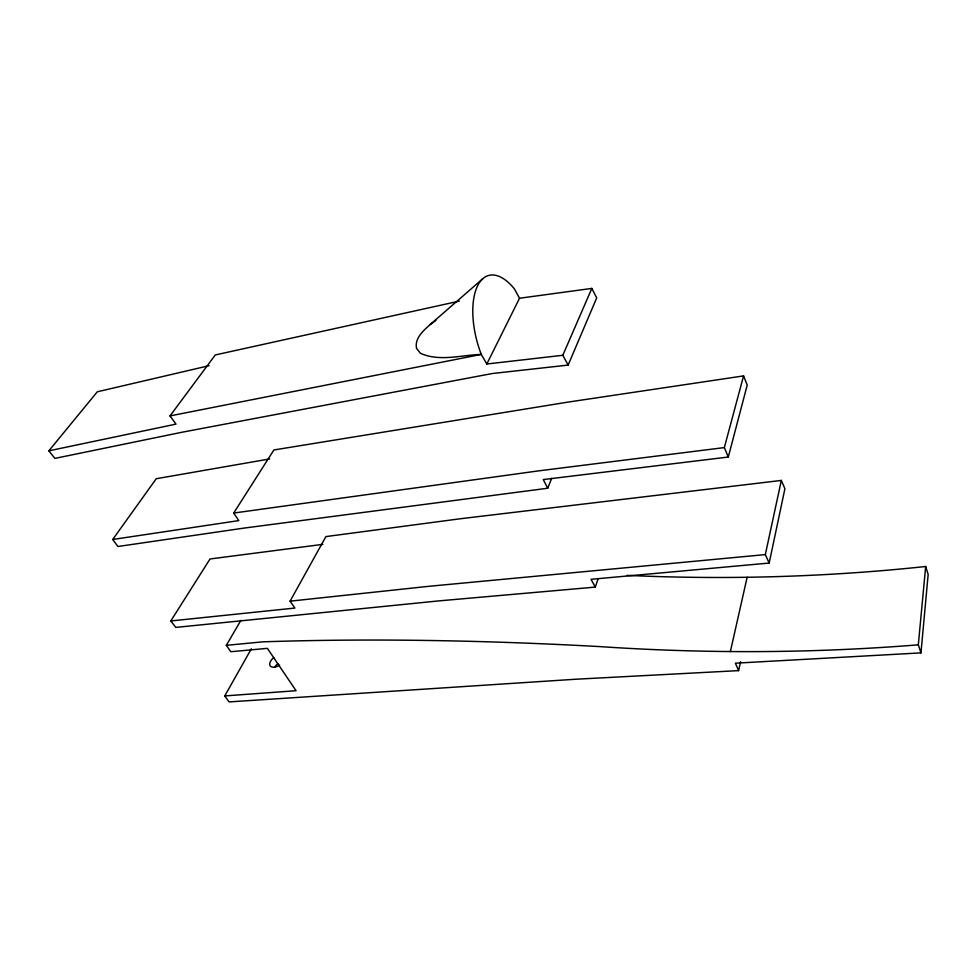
<?xml version="1.0" encoding="UTF-8"?>
<svg xmlns="http://www.w3.org/2000/svg" width="977" height="977" viewBox="0 0 977 977"><rect width="100%" height="100%" fill="white"/><g stroke="black" fill="none" stroke-linecap="round" stroke-linejoin="round"><path stroke-width="1.47" d="M251.358 648.777L224.771 695.929L229.07 701.913L575.05 679.271L738.612 670.625L735.4 663.188L920.969 652.88L928.15 574.403L925.671 566.501C826.518 577.053 726.607 579.972 627.014 575.368M920.969 652.88L918.319 644.832L925.671 566.501M595.311 587.104L591.036 579.3L769.18 563.057L784.91 488.708L781.331 480.428L460.155 518.775L325.915 536.593L290.071 601.173L294.92 608.06L170.804 620.957L175.775 627.405L438.441 600.928L595.311 587.104L598.168 578.592M769.18 563.057L765.321 554.594L781.331 480.428M738.612 670.625L740.554 661.685M730.381 651.549L747.149 577.26M547.731 488.231L543.285 479.573L728.292 457.028L747.222 385.085L743.582 375.901L567.112 402.243L273.89 449.97L233.711 513.047L238.803 520.607L112.709 539.487L117.924 546.509L243.859 528.117L547.731 488.231L551.675 478.364M728.292 457.028L724.336 447.588L743.582 375.901M209.066 365.691L97.309 391.789L48.85 450.837L54.907 458.396L181.966 432.249L492.323 373.519L568.125 365.093L596.715 297.9L591.83 288.41L519.532 298.241L486.815 364.006L562.801 355.286L591.83 288.41M224.771 695.929L296.068 690.715L267.38 648.349L230.804 651.732L226.334 645.333L240.904 620.334M170.804 620.957L210.031 558.966L322.898 544.348M112.709 539.487L156.235 478.73L269.64 458.946M48.85 450.837L176.007 424.116L169.998 415.921L215.282 354.956L459.373 301.099M482.626 278.86L430.234 324.498C423.542 330.507 414.236 338.457 416.617 348.52L420.476 353.308C439.418 361.917 461.474 355.042 481.27 354.407L486.815 364.006M430.234 324.498L435.889 320.444M169.998 415.921L481.27 354.407A61.551 28.858 74.4 0 1 477.753 285.528A61.551 28.858 74.4 0 1 514.439 288.948L519.532 298.241M233.711 513.047L538.803 470.841L724.336 447.588M290.071 601.173L429.208 586.273L765.321 554.594M226.334 645.333L262.96 641.828A2373.963 638.628 14.7 0 1 599.89 646.603C705.895 653.76 812.388 653.332 918.319 644.832M562.801 355.286L568.125 365.093M279.617 665.154A8.891 4.787 -34.4 0 1 270.214 665.972A8.891 4.787 -34.4 0 1 273.829 657.57M274.574 667.45A8.866 4.812 -34.5 0 1 277.92 663.615"/></g></svg>
